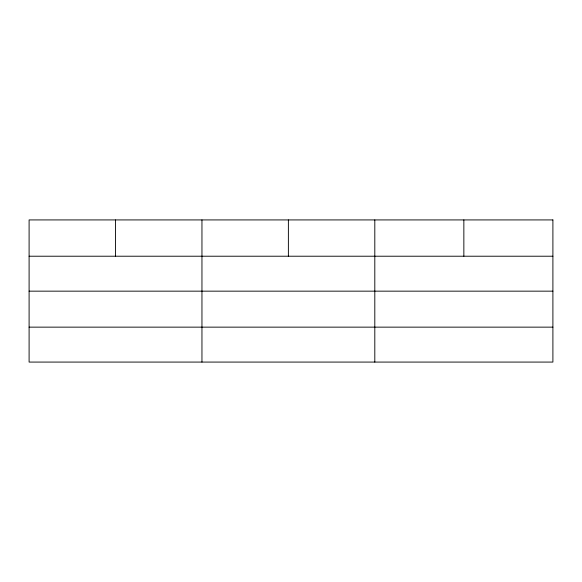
<?xml version="1.0" encoding="UTF-8"?>
<svg xmlns="http://www.w3.org/2000/svg" width="582" height="582" viewBox="0 0 582 582"><rect width="100%" height="100%" fill="white"/><g stroke="black" fill="none" stroke-linecap="round" stroke-linejoin="round"><path stroke-width="0.87" d="M29.1 256.218L552.9 256.218M29.1 291.153L552.9 291.153M29.1 327.142L552.9 327.142M463.854 219.923L463.854 256.218M374.808 219.923L374.808 362.077M288.381 219.923L288.381 256.218M201.954 219.923L201.954 362.077M115.527 219.923L115.527 256.218M552.9 219.923L29.1 219.923L29.1 362.077L552.9 362.077L552.9 219.923"/></g></svg>
